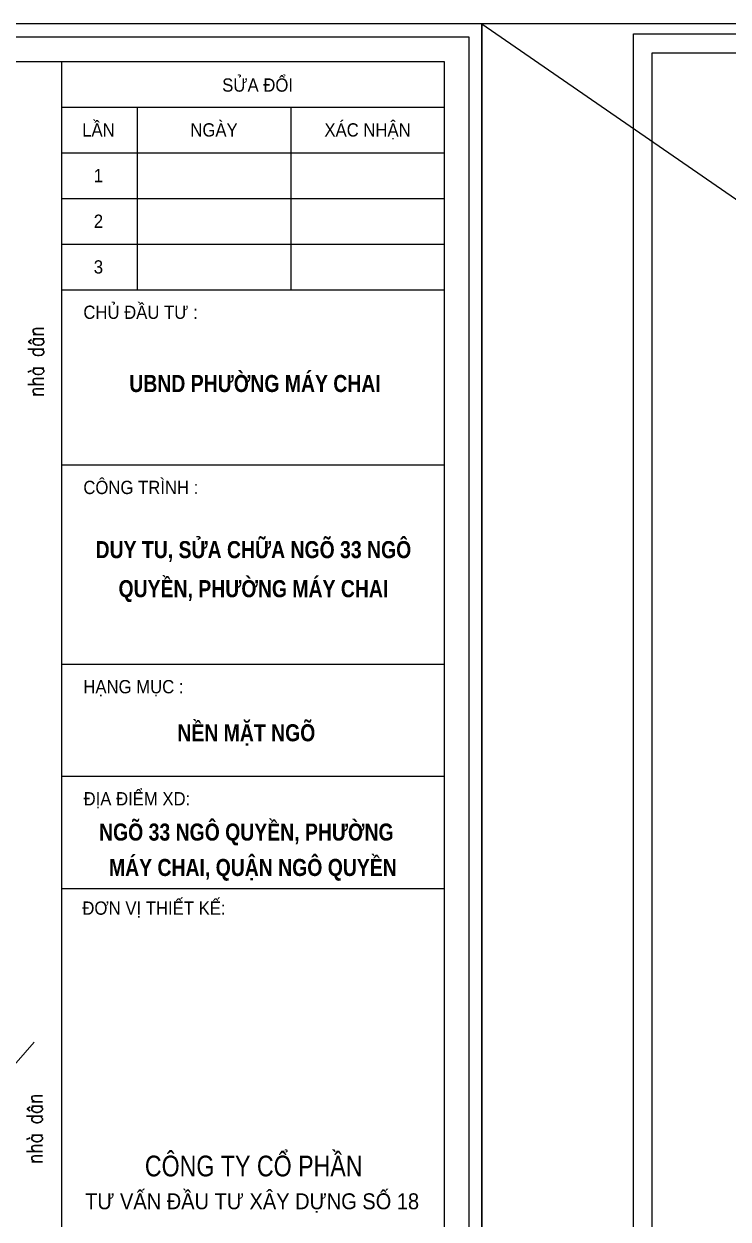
# Model space of a CAD drawing. Header units: millimetres. Extents: x -102634 to -64833, y 11643 to 27305.
# Drawn here: x -83082 to -80855, y 23529 to 27305 of the extents above; entities that cross this region are included whole.
import ezdxf
from ezdxf.enums import TextEntityAlignment as Align

# ---------------------------------------------------------------- set-up
doc = ezdxf.new("R2010")
doc.units = ezdxf.units.MM
doc.header["$MEASUREMENT"] = 0
for name, color, linetype in [('BT7-THAY', 7, 'Continuous'), ('ENTTNTHIETKE1', 2, 'Continuous'), ('KHUNGTEN', 5, 'Continuous'), ('T.bao', 6, 'Continuous'), ('thep', 2, 'Continuous'), ('TXT', 5, 'Continuous')]:
    doc.layers.add(name, color=color, linetype=linetype)
doc.layers.add('KCS_Plotter', color=11, linetype='Continuous', plot=False)
doc.layers.add('LC Hatch', color=252, linetype='Continuous', lineweight=9)
doc.layers.add('LC Text1', color=3, linetype='Continuous', lineweight=20)
doc.styles.add('LC 3', font='vnsimli.shx', dxfattribs={"width": 0.75})
doc.styles.add('T2', font='', dxfattribs={"width": 0.8})
doc.styles.add('VnAvantH-B', font='')
doc.styles.get('T2').set_extended_font_data('.VnArialH')
doc.styles.get('VnAvantH-B').set_extended_font_data('.VnAvantH', bold=True)

# ---------------------------------------------------------------- blocks, each defined once
blk = doc.blocks.new('khung vpn')
at = {"layer": 'Defpoints'}
for p, q in [((52556.46, -4195.446), (52498.758, -4195.446)), ((52498.758, -4195.446), (52498.758, -4235.276)), ((52556.46, -4235.276), (52556.46, -4195.446))]:
    blk.add_line(p, q, dxfattribs=at)
at = {"layer": 'KHUNGTEN'}
blk.add_lwpolyline([(52556.243, -4234.885), (52502.048, -4234.885), (52502.048, -4195.662), (52556.243, -4195.662)], close=True, dxfattribs=at)
at = {"layer": 'T.bao'}
for p, q in [((52549.443, -4196.835), (52555.832, -4196.835)), ((52550.703, -4196.835), (52550.703, -4199.885)), ((52553.267, -4196.835), (52553.267, -4199.885)), ((52549.443, -4197.598), (52555.832, -4197.598)), ((52549.443, -4198.36), (52555.832, -4198.36)), ((52549.443, -4199.123), (52555.832, -4199.123))]:
    blk.add_line(p, q, dxfattribs=at)
at = {"layer": 'thep'}
for p, q in [((52549.443, -4199.885), (52555.832, -4199.885)), ((52549.443, -4202.81), (52555.832, -4202.81)), ((52549.443, -4206.138), (52555.832, -4206.138)), ((52549.443, -4208.009), (52555.832, -4208.009)), ((52549.443, -4209.881), (52555.832, -4209.881))]:
    blk.add_line(p, q, dxfattribs=at)
for points in [[(52555.832, -4234.474), (52502.459, -4234.474), (52502.459, -4196.073), (52555.832, -4196.073)], [(52555.832, -4196.073), (52555.832, -4234.474), (52549.443, -4234.474), (52549.443, -4196.073)]]:
    blk.add_lwpolyline(points, close=True, dxfattribs=at)
at = {"layer": 'TXT', "linetype": 'Continuous'}
blk.add_line((52555.832, -4196.073), (52555.832, -4234.474), dxfattribs=at)
at = {"layer": 'BT7-THAY', "linetype": 'ByBlock', "style": 'VnAvantH-B', "width": 0.85}
for s, p in [('ubnd ph\xadêng m¸y chai', (52552.67, -4201.592)), ('nÒn mÆt ngâ', (52552.525, -4207.424)), ('ngâ 33 ng« quyÒn, PH¦êNG', (52552.525, -4209.082)), ('m¸y chai, quËn ng« quyÒn', (52552.634, -4209.673))]:
    blk.add_text(s, height=0.28512, dxfattribs=at).set_placement(p, align=Align.CENTER)
at = {"layer": 'BT7-THAY', "insert": (52552.643, -4204.081), "char_height": 0.28512, "width": 6.5241, "attachment_point": 2, "line_spacing_factor": 1.372151, "style": 'VnAvantH-B'}
blk.add_mtext('{\\W0.85;duy tu, söa ch÷a NGâ 33 ng« quyÒn, PH¦êNG m¸y chai}', dxfattribs=at)
at = {"layer": 'TXT', "linetype": 'Continuous', "style": 'T2'}
for s, height, width, p in [('söa ®æi', 0.2218, 0.9, (52552.713, -4196.577)), ('lÇn', 0.2218, 0.9, (52550.054, -4197.326)), ('ngµy', 0.2218, 0.9, (52551.985, -4197.326)), ('x¸c nhËn', 0.2218, 0.9, (52554.55, -4197.326)), ('1', 0.222, 0.9, (52550.054, -4198.089)), ('2', 0.222, 0.9, (52550.054, -4198.851)), ('3', 0.222, 0.9, (52550.054, -4199.614)), ('c«ng ty cæ phÇn', 0.34658, 0.8, (52552.648, -4214.689))]:
    blk.add_text(s, height=height, dxfattribs=dict(at, width=width)).set_placement(p, align=Align.CENTER)
at = {"layer": 'TXT', "linetype": 'Continuous', "style": 'T2', "width": 0.9}
for s, height, p in [('chñ ®Çu t\xad :', 0.22181, (52549.802, -4200.371)), ('c«ng tr×nh :', 0.22181, (52549.802, -4203.296)), ('h¹ng môc :', 0.2218, (52549.802, -4206.623)), ('®Þa ®iÓm xd:', 0.22181, (52549.806, -4208.494)), ('®¬n vÞ thiÕt kÕ:', 0.22181, (52549.785, -4210.32))]:
    blk.add_text(s, height=height, dxfattribs=at).set_placement(p)
blk.add_text('t\xad vÊn ®Çu t\xad x©y dùng sè 18', height=0.26617, dxfattribs=at).set_placement((52552.621, -4215.094), align=Align.MIDDLE)

msp = doc.modelspace()

# ---------------------------------------------------------------- linework, layer by layer
at = {"layer": 'KCS_Plotter'}
msp.add_line((-81633.7, 27305.5), (-73233.4, 21506.9), dxfattribs=at)
at = {"layer": 'LC Hatch'}
msp.add_line((-83049, 24087.9), (-83194, 23922), dxfattribs=at)

# ---------------------------------------------------------------- block references
at = {"layer": 'ENTTNTHIETKE1', "color": 6}
for p, xscale, yscale, zscale in [((-10028294.1, 821321.5), 189.256666215533, 189.256666215533, 189.256666215533), ((-7724510.6, 638087.1), 145.5820509350254, 145.5820509350254, 145.5820509350254)]:
    msp.add_blockref('khung vpn', p, dxfattribs=dict(at, xscale=xscale, yscale=yscale, zscale=zscale))

# ---------------------------------------------------------------- texts
at = {"layer": 'LC Text1', "color": 3, "style": 'LC 3', "width": 0.8}
for p in [(-83019.2, 26126.9), (-83023.4, 23702.5)]:
    msp.add_text('nhµ d©n', height=50, rotation=90, dxfattribs=at).set_placement(p)

doc.saveas('drawing.dxf')
